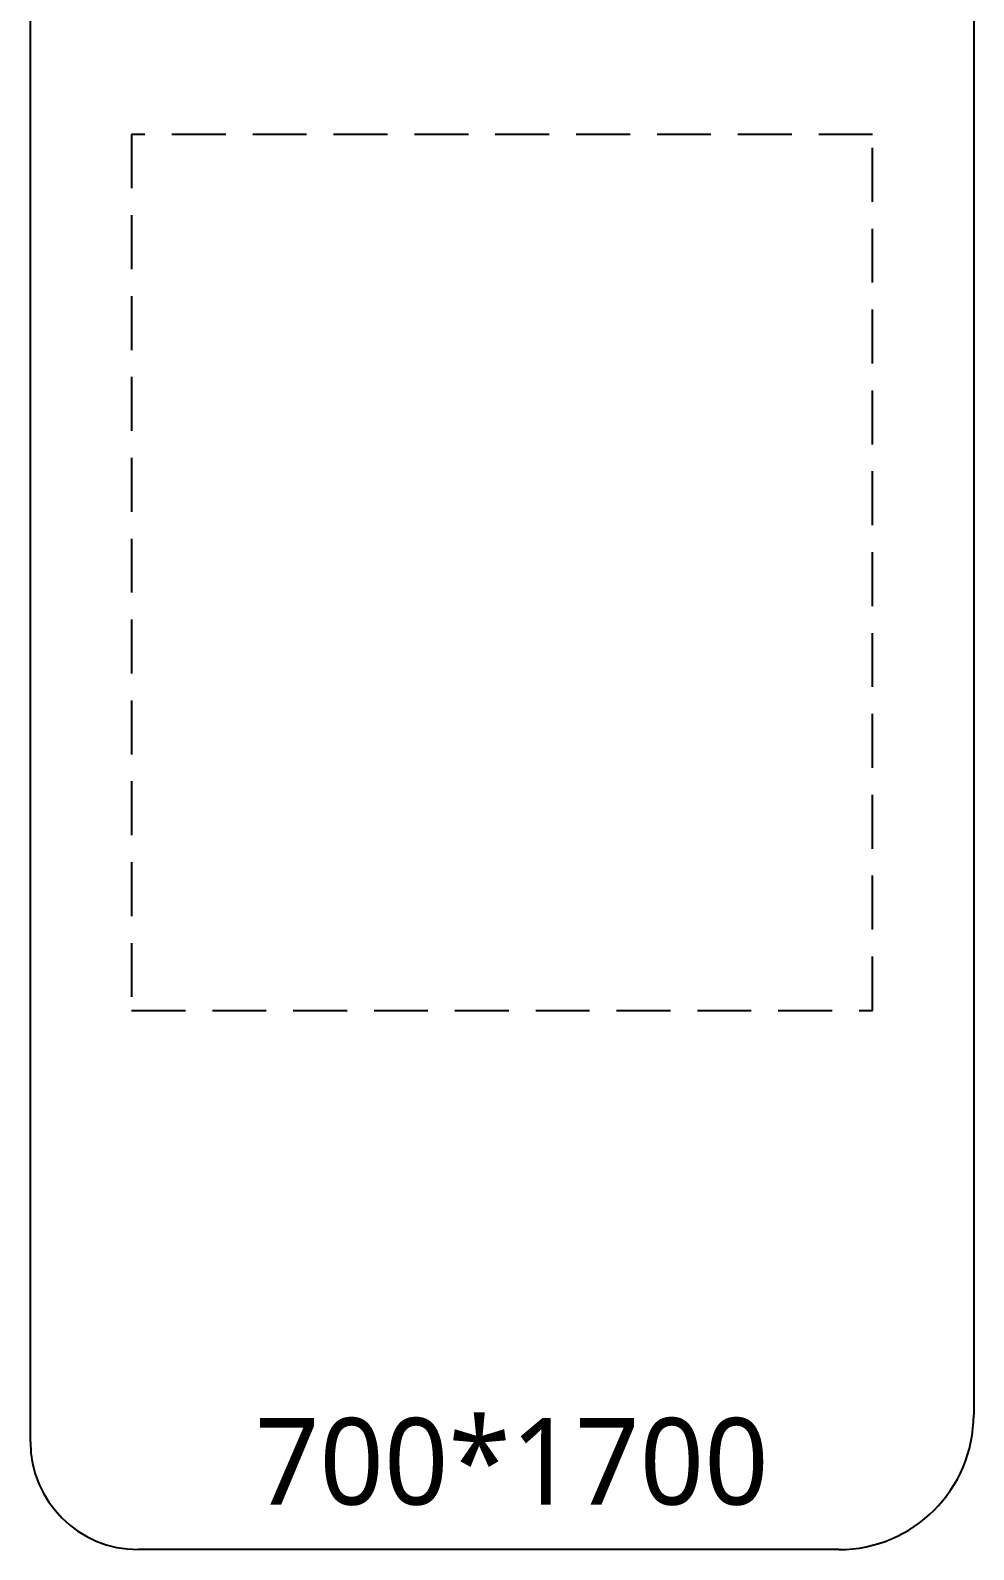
# Model space of a CAD drawing. Extents: x 11477420 to 23072185, y -28506554 to -14238804.
# Drawn here: x 11523619 to 11524319, y -14280099 to -14278972 of the extents above; entities that cross this region are included whole.
import ezdxf
from ezdxf.enums import TextEntityAlignment as Align

# ---------------------------------------------------------------- set-up
doc = ezdxf.new("R2010")
doc.units = 0
doc.header["$LTSCALE"] = 50
doc.header["$MEASUREMENT"] = 0
doc.linetypes.add('DH-HID2', pattern=[1.2, 0.8, -0.4])
doc.layers.get('0').update_dxf_attribs({"linetype": 'CONTINUOUS'})
for name, color, linetype in [('2.글자선', 60, 'CONTINUOUS'), ('FU-FURM', 251, 'DH-HID2'), ('가구', 6, 'CONTINUOUS')]:
    doc.layers.add(name, color=color, linetype=linetype)
doc.styles.add('맑은 고딕', font='malgun.ttf')

# ---------------------------------------------------------------- blocks, each defined once
blk = doc.blocks.new('flooor2')
at = {"layer": 'FU-FURM', "color": 8}
blk.add_lwpolyline([(11523693.6, -14279699.4), (11524243.6, -14279699.4), (11524243.6, -14279049.4), (11523693.6, -14279049.4)], close=True, dxfattribs=at)
at = {"layer": '가구', "color": 8}
for p, q in [((11523618.6, -14280019.4), (11523618.6, -14278479.4)), ((11524318.6, -14278499.4), (11524318.6, -14279999.4)), ((11524218.6, -14280099.4), (11523698.6, -14280099.4))]:
    blk.add_line(p, q, dxfattribs=at)
for centre, radius, start, end in [((11524218.6, -14279999.4), 100, 270, 0), ((11523698.6, -14280019.4), 80, 180, 270)]:
    blk.add_arc(centre, radius, start, end, dxfattribs=at)
at = {"layer": '2.글자선', "color": 8, "style": '맑은 고딕'}
blk.add_text('700*1700', height=64.27, dxfattribs=at).set_placement((11523785.2, -14280001.8), align=Align.TOP_LEFT)

msp = doc.modelspace()

# ---------------------------------------------------------------- block references
msp.add_blockref('flooor2', (0, 0))

doc.saveas('drawing.dxf')
